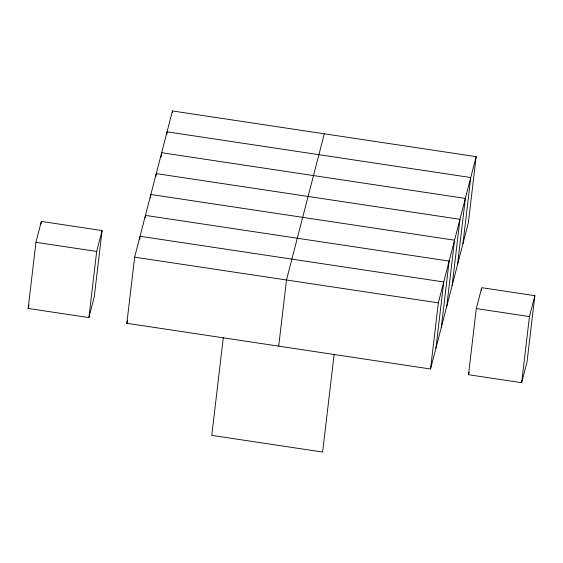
<?xml version="1.0" encoding="UTF-8"?>
<svg xmlns="http://www.w3.org/2000/svg" width="563" height="563" viewBox="0 0 563 563"><rect width="100%" height="100%" fill="white"/><g stroke="black" fill="none" stroke-linecap="round" stroke-linejoin="round"><path stroke-width="0.84" d="M28.15 308.454L35.948 242.301L41.345 221.421L102.086 230.556L94.288 296.708L88.891 317.595L28.15 308.454L29.016 305.111M41.043 224.032L41.345 221.421M88.891 317.595L96.681 251.443L102.086 230.556M126.851 323.303L134.648 257.157L172.461 110.953L476.15 156.648L468.353 222.8L430.547 369.004L126.851 323.303L127.498 320.797M139.638 239.754L140.046 236.27L443.743 281.972L435.945 348.117M145.141 217.994L145.451 215.383L449.14 261.084L441.35 327.23M150.441 197.979L150.849 194.495L454.545 240.197L446.748 306.342M155.944 176.219L156.254 173.608L459.95 219.31L452.152 285.462M161.145 157.077L161.651 152.721L465.348 198.422L457.55 264.575M166.747 134.444L167.056 131.833L470.752 177.535L462.955 243.688M172.25 112.691L172.461 110.953M223.272 337.814L211.779 435.368L322.627 452.047L334.119 354.493M278.699 346.154L286.497 280.008L324.302 133.797M430.547 369.004L438.338 302.859L476.15 156.648M468.507 374.719L476.305 308.566L481.703 287.679L534.85 295.681L527.052 361.826L521.655 382.713L468.507 374.719L469.155 372.213M481.393 290.29L481.604 288.552M521.655 382.713L529.445 316.568L534.85 295.681M35.948 242.301L96.681 251.443M134.648 257.157L438.338 302.859M476.305 308.566L529.445 316.568"/></g></svg>
